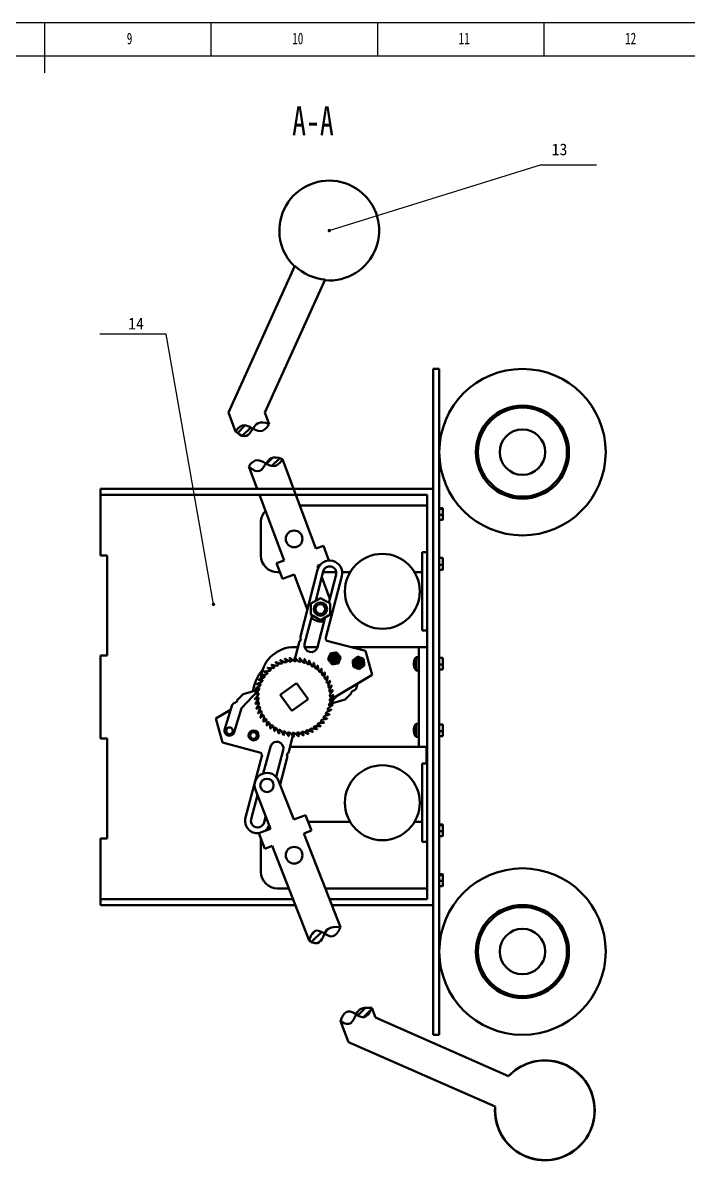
# Model space of a CAD drawing. Header units: millimetres. Extents: x 0 to 4205, y 0 to 2970.
# Drawn here: x 2107 to 3107, y 1262 to 2970 of the extents above; entities that cross this region are included whole.
import ezdxf

# ---------------------------------------------------------------- set-up
doc = ezdxf.new("R2010")
doc.units = ezdxf.units.MM
doc.header["$LTSCALE"] = 5
doc.layers.add('10', color=7, linetype='Continuous')
doc.layers.add('5', color=7, linetype='Continuous')
doc.styles.add('SLDTEXTSTYLE4', font='TXT', dxfattribs={"width": 0.7})
doc.dimstyles.new('ISO-25', dxfattribs={"dimtxt": 2.5, "dimasz": 2.5, "dimexe": 1.25, "dimexo": 0.625, "dimtad": 1, "dimtxsty": 'Standard', "dimcen": 2.5, "dimadec": 0, "dimazin": 0, "dimtfac": 1, "dimtmove": 0, "dimatfit": 3, "dimfxl": 1, "dimarcsym": 0})
pattern_1 = [(45, (-3460.41, -3368.259), (-5.61266, 5.61266), [])]

msp = doc.modelspace()

# ---------------------------------------------------------------- hatches: boundary and pattern name
at = {"lineweight": 50}
h = msp.add_hatch(dxfattribs=at)
h.set_pattern_fill('ANSI31', color=256, scale=2.5)
h.set_pattern_definition(pattern_1)
edge = h.paths.add_edge_path()
edge.add_spline(control_points=[(2427.058, 2356.28), (2442.108, 2342.29), (2447.549, 2351.967), (2452.825, 2360.151), (2453.056, 2360.504)], knot_values=[0, 0, 0, 0, 1, 1.04550224, 1.04550224, 1.04550224, 1.04550224], degree=3, periodic=0)
edge.add_spline(control_points=[(2453.056, 2360.504), (2452.584, 2360.764), (2444.066, 2365.535), (2436.044, 2369.811), (2427.058, 2356.28)], knot_values=[0, 0, 0, 0, 0.05839659, 1.05839659, 1.05839659, 1.05839659, 1.05839659], degree=3, periodic=0)
edge = h.paths.add_edge_path()
edge.add_spline(control_points=[(2472.791, 2307.927), (2480.396, 2303.725), (2488.425, 2300.191), (2497.425, 2314.44)], knot_values=[1.05839659, 1.05839659, 1.05839659, 1.05839659, 2, 2, 2, 2], degree=3, periodic=0)
edge.add_spline(control_points=[(2497.425, 2314.44), (2482.756, 2320.963), (2477.622, 2315.316), (2472.791, 2307.927)], knot_values=[1.04550224, 1.04550224, 1.04550224, 1.04550224, 2, 2, 2, 2], degree=3, periodic=0)
edge = h.paths.add_edge_path()
edge.add_spline(control_points=[(2560.707, 1602.022), (2552.675, 1606.929), (2544.541, 1612.836), (2537.324, 1591.802)], knot_values=[0, 0, 0, 0, 0.99211404, 0.99211404, 0.99211404, 0.99211404], degree=3, periodic=0)
edge.add_spline(control_points=[(2537.324, 1591.802), (2552.127, 1581.855), (2556.586, 1592.973), (2560.388, 1601.355), (2560.707, 1602.022)], knot_values=[0, 0, 0, 0, 1, 1.08953618, 1.08953618, 1.08953618, 1.08953618], degree=3, periodic=0)
h = msp.add_hatch(dxfattribs=at)
h.set_pattern_fill('ANSI31', color=256, scale=2.5)
h.set_pattern_definition(pattern_1)
edge = h.paths.add_edge_path()
edge.add_spline(control_points=[(2607.901, 1480.655), (2607.965, 1480.616), (2616.124, 1475.639), (2624.167, 1471.924), (2631.656, 1490.417)], knot_values=[0.99211404, 0.99211404, 0.99211404, 0.99211404, 1, 2, 2, 2, 2], degree=3, periodic=0)
edge.add_spline(control_points=[(2631.656, 1490.417), (2615.104, 1491.938), (2611.148, 1487.436), (2607.901, 1480.655)], knot_values=[1.08953618, 1.08953618, 1.08953618, 1.08953618, 2, 2, 2, 2], degree=3, periodic=0)
at = {"layer": '10', "linetype": 'Continuous', "lineweight": 18}
h = msp.add_hatch(dxfattribs=at)
h.set_pattern_fill('ANSI31', color=256, scale=5, style=0)
edge = h.paths.add_edge_path(flags=0)
edge.add_arc((2390.158, 2225.245), 5, 0, 360)
h = msp.add_hatch(dxfattribs=at)
h.set_pattern_fill('ANSI31', color=256, scale=5, style=0)
edge = h.paths.add_edge_path(flags=0)
edge.add_line((2368.803, 2134.385), (2368.574, 2134.512))
edge.add_line((2368.574, 2134.512), (2359.599, 2131.933))
edge.add_line((2359.599, 2131.933), (2355.695, 2128.256))
edge.add_line((2355.695, 2128.256), (2356.038, 2127.892))
edge.add_line((2356.038, 2127.892), (2354.582, 2126.521))
edge.add_line((2354.582, 2126.521), (2354.239, 2126.885))
edge.add_line((2354.239, 2126.885), (2352.874, 2125.599))
edge.add_line((2352.874, 2125.599), (2348.561, 2111.233))
edge.add_arc((2351.302, 2110.015), 3, 156.045194, 343.287812)
edge.add_line((2354.176, 2109.152), (2358.489, 2123.518))
edge.add_line((2358.489, 2123.518), (2368.803, 2134.385))
edge = h.paths.add_edge_path(flags=0)
edge.add_arc((2351.302, 2110.015), 2, 0, 360)
h = msp.add_hatch(dxfattribs=at)
h.set_pattern_fill('ANSI31', color=256, scale=5, angle=90, style=0)
edge = h.paths.add_edge_path(flags=0)
edge.add_arc((2351.302, 2110.015), 2, 0, 360)
h = msp.add_hatch(dxfattribs=at)
h.set_pattern_fill('ANSI31', color=256, scale=5, style=0)
edge = h.paths.add_edge_path(flags=0)
edge.add_arc((2365.766, 2107.22), 3, 0, 360)
edge = h.paths.add_edge_path(flags=0)
edge.add_arc((2365.766, 2107.22), 2, 0, 360)
h = msp.add_hatch(dxfattribs=at)
h.set_pattern_fill('ANSI31', color=256, scale=5, angle=90, style=0)
edge = h.paths.add_edge_path(flags=0)
edge.add_arc((2365.766, 2107.22), 2, 0, 360)
at = {"layer": '10', "lineweight": 50}
h = msp.add_hatch(dxfattribs=at)
h.set_pattern_fill('ANSI31', color=256, scale=12.5, style=0)
h.set_pattern_definition([(45, (-3460.41, -3368.26), (-28.0633, 28.0633), [])])
h.paths.add_polyline_path([(2518.317, 1978.303), (2494.034, 1960.687), (2511.651, 1936.404), (2535.934, 1954.02)], flags=0)

# ---------------------------------------------------------------- linework, layer by layer
at = {"lineweight": 50}
for p, q in [((2516.205, 2604.887), (2416.307, 2384.92)), ((2471.083, 2384.614), (2561.73, 2584.212)), ((2732.984, 2450.144), (2723.984, 2450.144)), ((2723.984, 1450.144), (2723.984, 2450.144)), ((2732.984, 1450.144), (2732.984, 2450.144)), ((2427.058, 2356.28), (2416.307, 2384.92)), ((2471.083, 2384.614), (2477.689, 2367.017)), ((2497.425, 2314.44), (2547.725, 2180.44)), ((2459.5, 2269.854), (2446.794, 2303.704)), ((2223.984, 2269.854), (2223.984, 2169.853)), ((2224.984, 2269.854), (2223.984, 2269.854)), ((2439.578, 2260.854), (2223.984, 2260.854)), ((2224.984, 2269.854), (2234.984, 2269.854)), ((2439.578, 2269.854), (2234.984, 2269.854)), ((2439.578, 2269.854), (2589.578, 2269.854)), ((2439.578, 2260.854), (2589.578, 2260.854)), ((2499.815, 2162.456), (2462.879, 2260.854)), ((2714.984, 2269.854), (2589.578, 2269.854)), ((2714.984, 2260.854), (2589.578, 2260.854)), ((2723.984, 2269.854), (2714.984, 2269.854)), ((2714.984, 1653.853), (2714.984, 2260.854)), ((2723.984, 1644.853), (2723.984, 2269.854)), ((2523.546, 2244.853), (2714.984, 2244.853)), ((2738.013, 2241.184), (2733.205, 2241.184)), ((2738.013, 2239.975), (2733.205, 2239.975)), ((2738.013, 2241.184), (2738.234, 2240.932)), ((2738.234, 2240.227), (2738.013, 2239.975)), ((2738.013, 2239.975), (2738.234, 2238.136)), ((2738.234, 2240.932), (2738.234, 2240.227)), ((2738.234, 2238.136), (2738.234, 2240.227)), ((2738.234, 2238.136), (2738.234, 2232.984)), ((2738.013, 2231.145), (2733.205, 2231.145)), ((2738.013, 2223.523), (2733.205, 2223.523)), ((2738.013, 2231.145), (2738.234, 2229.557)), ((2738.234, 2225.111), (2738.013, 2223.523)), ((2738.013, 2223.523), (2738.234, 2223.775)), ((2738.234, 2229.557), (2738.234, 2232.984)), ((2738.234, 2229.557), (2738.234, 2225.111)), ((2738.234, 2223.775), (2738.234, 2225.111)), ((2464.984, 2219.854), (2464.984, 2169.853)), ((2233.984, 2169.853), (2223.984, 2169.853)), ((2233.984, 2019.853), (2233.984, 2169.853)), ((2558.878, 2184.627), (2547.725, 2180.44)), ((2567.226, 2162.387), (2558.878, 2184.627)), ((2707.484, 2175.03), (2707.484, 2057.177)), ((2707.484, 2175.03), (2714.984, 2175.03)), ((2714.984, 2057.177), (2714.984, 2175.03)), ((2499.815, 2162.456), (2488.662, 2158.269)), ((2497.448, 2134.864), (2488.662, 2158.269)), ((2554.535, 2156.294), (2550.11, 2154.632)), ((2551.321, 2151.405), (2550.11, 2154.632)), ((2738.013, 2166.184), (2732.984, 2166.184)), ((2738.013, 2156.145), (2732.984, 2156.145)), ((2738.013, 2166.184), (2738.234, 2165.932)), ((2738.013, 2156.145), (2738.234, 2154.557)), ((2738.234, 2165.932), (2738.234, 2165.227)), ((2738.234, 2163.136), (2738.234, 2165.227)), ((2738.234, 2163.136), (2738.234, 2157.984)), ((2738.234, 2154.557), (2738.234, 2157.984)), ((2738.234, 2154.557), (2738.234, 2150.111)), ((2493.698, 2144.854), (2489.984, 2144.854)), ((2515.002, 2141.453), (2497.448, 2134.864)), ((2534.891, 2088.467), (2515.002, 2141.453)), ((2524.064, 2046.243), (2550.241, 2148.331)), ((2547.387, 2101.974), (2558.716, 2146.158)), ((2568.782, 2104.889), (2556.514, 2137.57)), ((2578.333, 2144.854), (2558.382, 2144.854)), ((2586.566, 2139.017), (2562.349, 2044.572)), ((2578.09, 2141.19), (2567.211, 2098.765)), ((2599.136, 2144.854), (2587.116, 2144.854)), ((2707.484, 2144.854), (2695.832, 2144.854)), ((2738.013, 2148.523), (2732.984, 2148.523)), ((2738.234, 2150.111), (2738.013, 2148.523)), ((2738.013, 2148.523), (2738.234, 2148.775)), ((2738.234, 2148.775), (2738.234, 2150.111)), ((2540.177, 2097.811), (2554.52, 2106.092)), ((2554.52, 2106.092), (2568.864, 2097.811)), ((2540.177, 2081.248), (2540.177, 2097.811)), ((2568.864, 2097.811), (2568.864, 2081.248)), ((2530.775, 2037.183), (2541.829, 2080.294)), ((2554.52, 2072.967), (2540.177, 2081.248)), ((2561.653, 2077.085), (2550.148, 2032.216)), ((2568.864, 2081.248), (2554.52, 2072.967)), ((2714.984, 2057.177), (2707.484, 2057.177)), ((2516.35, 2016.154), (2522.823, 2041.399)), ((2522.823, 2041.399), (2524.033, 2041.089)), ((2524.033, 2041.089), (2525.275, 2045.932)), ((2525.275, 2045.932), (2524.064, 2046.243)), ((2564.15, 2041.53), (2562.349, 2044.572)), ((2564.15, 2041.53), (2622.27, 2026.627)), ((2223.984, 2019.853), (2223.984, 1894.853)), ((2223.984, 2019.853), (2233.984, 2019.853)), ((2515.022, 2011.103), (2508.669, 2016.098)), ((2514.984, 2032.354), (2520.503, 2032.354)), ((2515.673, 2016.153), (2517.53, 2011.758)), ((2521.759, 2010.675), (2516.081, 2016.426)), ((2528.388, 2009.405), (2523.476, 2015.823)), ((2530.74, 2032.354), (2550.183, 2032.354)), ((2571.539, 2018.955), (2570.174, 2015.463)), ((2572.121, 2018.728), (2571.539, 2018.955)), ((2575.36, 2020.146), (2572.121, 2018.728)), ((2572.121, 2018.728), (2575.513, 2015.388)), ((2575.588, 2020.728), (2575.36, 2020.146)), ((2575.36, 2020.146), (2575.513, 2015.388)), ((2578.853, 2018.78), (2575.513, 2015.388)), ((2579.08, 2019.362), (2575.588, 2020.728)), ((2578.853, 2018.78), (2579.08, 2019.362)), ((2580.271, 2015.541), (2578.853, 2018.78)), ((2599.938, 2032.354), (2702.484, 2032.354)), ((2622.27, 2026.627), (2632.366, 1990.512)), ((2702.484, 2017.354), (2698.175, 2017.354)), ((2698.175, 2011.302), (2698.175, 2017.354)), ((2702.484, 2032.354), (2702.484, 1882.354)), ((2702.484, 2032.354), (2714.984, 2032.354)), ((2738.013, 2016.184), (2732.984, 2016.184)), ((2738.013, 2016.184), (2738.234, 2015.932)), ((2738.234, 2015.932), (2738.234, 2015.227)), ((2475.235, 2000.688), (2479.598, 1998.756)), ((2483.422, 2000.861), (2475.346, 2001.167)), ((2480.98, 2005.328), (2485.066, 2002.864)), ((2489.123, 2004.473), (2481.15, 2005.789)), ((2487.261, 2009.212), (2491.006, 2006.255)), ((2495.233, 2007.343), (2487.487, 2009.648)), ((2493.979, 2012.278), (2497.324, 2008.875)), ((2501.654, 2009.424), (2494.258, 2012.682)), ((2501.028, 2014.477), (2503.92, 2010.682)), ((2508.285, 2010.684), (2501.356, 2014.843)), ((2508.298, 2015.776), (2510.691, 2011.648)), ((2515.055, 2011.103), (2516.094, 2015.157)), ((2523.037, 2015.603), (2524.329, 2011.01)), ((2530.274, 2014.134), (2530.98, 2009.416)), ((2534.806, 2007.315), (2530.737, 2014.297)), ((2537.27, 2011.77), (2537.379, 2007)), ((2540.912, 2004.436), (2537.75, 2011.874)), ((2543.915, 2008.548), (2543.425, 2003.802)), ((2546.609, 2000.816), (2544.404, 2008.591)), ((2550.103, 2004.518), (2549.022, 1999.871)), ((2551.806, 1996.509), (2550.594, 2004.499)), ((2555.737, 1999.745), (2554.082, 1995.27)), ((2556.424, 1991.585), (2556.222, 1999.664)), ((2570.174, 2015.463), (2570.756, 2015.235)), ((2570.756, 2015.235), (2575.513, 2015.388)), ((2570.756, 2015.235), (2572.174, 2011.996)), ((2572.174, 2011.996), (2571.946, 2011.414)), ((2571.946, 2011.414), (2575.439, 2010.049)), ((2572.174, 2011.996), (2575.513, 2015.388)), ((2575.439, 2010.049), (2575.666, 2010.631)), ((2580.271, 2015.541), (2575.513, 2015.388)), ((2578.905, 2012.049), (2575.513, 2015.388)), ((2575.666, 2010.631), (2575.513, 2015.388)), ((2575.666, 2010.631), (2578.905, 2012.049)), ((2578.905, 2012.049), (2579.487, 2011.821)), ((2579.487, 2011.821), (2580.853, 2015.314)), ((2580.853, 2015.314), (2580.271, 2015.541)), ((2607.112, 2007.51), (2606.616, 2007.129)), ((2606.616, 2007.129), (2608.898, 2004.154)), ((2607.575, 2011.015), (2607.112, 2007.51)), ((2607.112, 2007.51), (2611.725, 2008.684)), ((2610.171, 2013.793), (2607.195, 2011.511)), ((2607.195, 2011.511), (2607.575, 2011.015)), ((2607.575, 2011.015), (2611.725, 2008.684)), ((2608.898, 2004.154), (2609.394, 2004.534)), ((2609.394, 2004.534), (2611.725, 2008.684)), ((2609.394, 2004.534), (2612.899, 2004.071)), ((2610.551, 2013.297), (2610.171, 2013.793)), ((2614.056, 2012.834), (2610.551, 2013.297)), ((2610.551, 2013.297), (2611.725, 2008.684)), ((2614.056, 2012.834), (2611.725, 2008.684)), ((2616.338, 2009.858), (2611.725, 2008.684)), ((2615.875, 2006.353), (2611.725, 2008.684)), ((2612.899, 2004.071), (2611.725, 2008.684)), ((2612.899, 2004.071), (2613.28, 2003.575)), ((2613.28, 2003.575), (2616.256, 2005.857)), ((2614.552, 2013.215), (2614.056, 2012.834)), ((2616.834, 2010.239), (2614.552, 2013.215)), ((2615.875, 2006.353), (2616.338, 2009.858)), ((2616.256, 2005.857), (2615.875, 2006.353)), ((2616.338, 2009.858), (2616.834, 2010.239)), ((2698.175, 1997.354), (2698.175, 2011.302)), ((2738.013, 2006.145), (2732.984, 2006.145)), ((2738.013, 2006.145), (2738.234, 2004.557)), ((2738.013, 1998.523), (2738.234, 1998.775)), ((2738.234, 2013.136), (2738.234, 2015.227)), ((2738.234, 2013.136), (2738.234, 2007.984)), ((2738.234, 2004.557), (2738.234, 2007.984)), ((2738.234, 2004.557), (2738.234, 2000.111)), ((2738.234, 1998.775), (2738.234, 2000.111)), ((2461.882, 1983.115), (2461.882, 1983.115)), ((2469.622, 1986.187), (2462.001, 1983.498)), ((2462.074, 1983.013), (2466.841, 1982.822)), ((2464.984, 1979.581), (2464.984, 1982.896)), ((2465.498, 1989.682), (2465.049, 1984.573)), ((2473.593, 1991.645), (2465.695, 1989.933)), ((2465.707, 1989.442), (2470.413, 1988.655)), ((2470.117, 1995.365), (2474.688, 1993.994)), ((2478.218, 1996.562), (2470.167, 1995.853)), ((2560.729, 1994.303), (2558.526, 1990.07)), ((2560.387, 1986.122), (2561.2, 1994.162)), ((2564.999, 1988.278), (2562.284, 1984.355)), ((2563.635, 1980.204), (2565.449, 1988.08)), ((2568.481, 1981.766), (2565.295, 1978.214)), ((2632.366, 1990.512), (2568.535, 1952.734)), ((2698.175, 1997.354), (2702.484, 1997.354)), ((2738.013, 1998.523), (2732.984, 1998.523)), ((2461.597, 1967.704), (2435.813, 1940.538)), ((2438.586, 1961.574), (2461.025, 1968.021)), ((2462.193, 1967.463), (2456.097, 1962.158)), ((2463.877, 1974), (2457.163, 1969.5)), ((2457.355, 1969.048), (2462.02, 1970.049)), ((2466.366, 1980.274), (2459.142, 1976.651)), ((2459.275, 1976.179), (2464.029, 1976.587)), ((2461.025, 1968.021), (2461.597, 1967.704)), ((2494.034, 1960.687), (2518.317, 1978.303)), ((2518.317, 1978.303), (2535.934, 1954.02)), ((2566.115, 1973.927), (2568.902, 1981.513)), ((2571.119, 1974.868), (2567.513, 1971.744)), ((2567.789, 1967.388), (2571.504, 1974.564)), ((2568.63, 1960.69), (2573.216, 1967.345)), ((2572.871, 1967.695), (2568.902, 1965.047)), ((2603.848, 1967.356), (2600.235, 1963.899)), ((2604.712, 1966.453), (2603.848, 1967.356)), ((2604.712, 1966.453), (2608.099, 1969.693)), ((2608.099, 1969.693), (2610.376, 1977.497)), ((2421.776, 1945.739), (2425.188, 1948.954)), ((2426.045, 1948.044), (2425.188, 1948.954)), ((2429.685, 1951.472), (2426.045, 1948.044)), ((2428.828, 1952.382), (2438.586, 1961.574)), ((2428.828, 1952.382), (2429.685, 1951.472)), ((2461.343, 1960.767), (2455.959, 1954.739)), ((2456.257, 1954.349), (2460.527, 1956.478)), ((2456.344, 1961.733), (2460.847, 1963.311)), ((2461.338, 1954.017), (2456.752, 1947.362)), ((2457.097, 1947.012), (2461.066, 1949.66)), ((2511.651, 1936.404), (2494.034, 1960.687)), ((2535.934, 1954.02), (2511.651, 1936.404)), ((2567.775, 1947.244), (2573.871, 1952.549)), ((2570.512, 1949.626), (2568.45, 1947.419)), ((2568.626, 1953.94), (2574.009, 1959.968)), ((2569.025, 1947.107), (2591.413, 1953.728)), ((2573.624, 1952.974), (2569.121, 1951.396)), ((2573.711, 1960.358), (2569.441, 1958.229)), ((2579.456, 1959.198), (2573.646, 1952.98)), ((2591.413, 1953.728), (2601.099, 1962.996)), ((2600.235, 1963.899), (2601.099, 1962.996)), ((2397.347, 1925.111), (2419.438, 1937.953)), ((2410.992, 1909.823), (2421.776, 1945.739)), ((2435.813, 1940.538), (2425.029, 1904.621)), ((2462.179, 1947.319), (2458.464, 1940.143)), ((2458.849, 1939.839), (2462.456, 1942.963)), ((2463.853, 1940.78), (2461.066, 1933.194)), ((2461.487, 1932.941), (2464.673, 1936.493)), ((2466.333, 1934.503), (2464.52, 1926.627)), ((2560.346, 1928.52), (2567.967, 1931.209)), ((2567.894, 1931.694), (2563.127, 1931.885)), ((2563.602, 1934.433), (2570.826, 1938.056)), ((2570.693, 1938.528), (2565.939, 1938.12)), ((2566.091, 1940.707), (2572.805, 1945.207)), ((2572.613, 1945.659), (2567.948, 1944.658)), ((2568.45, 1947.419), (2569.025, 1947.107)), ((2407.162, 1888.918), (2397.347, 1925.111)), ((2464.969, 1926.429), (2467.685, 1930.352)), ((2469.581, 1928.585), (2468.768, 1920.545)), ((2469.239, 1920.404), (2471.442, 1924.637)), ((2473.545, 1923.122), (2473.746, 1915.043)), ((2474.231, 1914.962), (2475.886, 1919.437)), ((2478.162, 1918.198), (2479.374, 1910.208)), ((2479.865, 1910.189), (2480.946, 1914.836)), ((2483.36, 1913.891), (2485.564, 1906.116)), ((2546.546, 1913.846), (2554.622, 1913.54)), ((2554.733, 1914.019), (2550.37, 1915.951)), ((2551.75, 1918.145), (2559.801, 1918.854)), ((2559.851, 1919.342), (2555.281, 1920.713)), ((2556.375, 1923.062), (2564.273, 1924.774)), ((2564.261, 1925.265), (2559.555, 1926.052)), ((2702.484, 1917.353), (2698.175, 1917.353)), ((2698.175, 1911.184), (2698.175, 1917.353)), ((2738.013, 1916.184), (2732.984, 1916.184)), ((2738.013, 1916.184), (2738.234, 1915.932)), ((2738.234, 1915.932), (2738.234, 1915.227)), ((2738.234, 1913.136), (2738.234, 1915.227)), ((2486.053, 1906.159), (2486.543, 1910.905)), ((2489.056, 1910.271), (2492.218, 1902.833)), ((2492.698, 1902.937), (2492.589, 1907.707)), ((2495.162, 1907.392), (2499.231, 1900.41)), ((2499.694, 1900.573), (2498.988, 1905.291)), ((2501.58, 1905.302), (2506.492, 1898.884)), ((2506.931, 1899.104), (2505.639, 1903.697)), ((2513.255, 1898.921), (2506.491, 1873.371)), ((2508.209, 1904.032), (2513.887, 1898.281)), ((2514.295, 1898.554), (2512.438, 1902.949)), ((2514.495, 1903.606), (2513.596, 1900.209)), ((2513.763, 1900.843), (2514.753, 1898.55)), ((2514.347, 1898.274), (2514.284, 1898.337)), ((2514.946, 1903.604), (2521.299, 1898.609)), ((2521.67, 1898.931), (2519.277, 1903.059)), ((2519.7, 1903.094), (2522.125, 1898.985)), ((2521.683, 1904.023), (2528.612, 1899.864)), ((2521.757, 1898.66), (2521.687, 1898.715)), ((2528.94, 1900.23), (2526.048, 1904.025)), ((2526.463, 1904.113), (2529.384, 1900.34)), ((2528.314, 1905.283), (2535.71, 1902.025)), ((2529.06, 1899.972), (2528.983, 1900.017)), ((2535.989, 1902.429), (2532.644, 1905.832)), ((2533.045, 1905.971), (2536.416, 1902.595)), ((2534.735, 1907.364), (2542.481, 1905.059)), ((2536.14, 1902.188), (2536.059, 1902.224)), ((2542.707, 1905.495), (2538.962, 1908.452)), ((2539.343, 1908.64), (2543.11, 1905.713)), ((2540.845, 1910.234), (2548.818, 1908.918)), ((2542.888, 1905.275), (2542.802, 1905.3)), ((2548.988, 1909.379), (2544.902, 1911.843)), ((2545.256, 1912.077), (2549.361, 1909.645)), ((2549.195, 1909.183), (2549.107, 1909.197)), ((2698.175, 1897.353), (2698.175, 1911.184)), ((2698.175, 1897.353), (2702.484, 1897.353)), ((2738.013, 1906.145), (2732.984, 1906.145)), ((2738.013, 1898.523), (2732.984, 1898.523)), ((2738.013, 1906.145), (2738.234, 1904.557)), ((2738.013, 1898.523), (2738.234, 1898.775)), ((2738.234, 1913.136), (2738.234, 1907.984)), ((2738.234, 1904.557), (2738.234, 1907.984)), ((2738.234, 1904.557), (2738.234, 1900.111)), ((2738.234, 1898.775), (2738.234, 1900.111)), ((2233.984, 1894.853), (2223.984, 1894.853)), ((2233.984, 1744.854), (2233.984, 1894.853)), ((2465.164, 1873.563), (2407.162, 1888.918)), ((2468.604, 1842.597), (2479.238, 1882.768)), ((2508.965, 1882.717), (2514.984, 1882.354)), ((2702.484, 1882.354), (2514.984, 1882.354)), ((2702.484, 1882.354), (2714.984, 1882.354)), ((2713.984, 1882.354), (2713.984, 1857.53)), ((2441.989, 1776.253), (2466.941, 1870.506)), ((2465.164, 1873.563), (2466.941, 1870.506)), ((2498.572, 1877.649), (2487.938, 1837.479)), ((2505.211, 1868.538), (2493.9, 1825.81)), ((2505.283, 1873.691), (2504.003, 1868.858)), ((2504.003, 1868.858), (2505.211, 1868.538)), ((2506.491, 1873.371), (2505.283, 1873.691)), ((2707.484, 1857.53), (2707.484, 1739.677)), ((2707.484, 1857.53), (2714.984, 1857.53)), ((2714.984, 1739.677), (2714.984, 1857.53)), ((2514.338, 1773.25), (2491.687, 1831.501)), ((2456.736, 1817.91), (2479.388, 1759.659)), ((2450.448, 1774.014), (2459.909, 1809.752)), ((2472.218, 1778.097), (2469.782, 1768.896)), ((2514.338, 1773.25), (2531.814, 1780.045)), ((2540.874, 1756.745), (2531.814, 1780.045)), ((2461.912, 1752.863), (2479.388, 1759.659)), ((2535.777, 1769.853), (2599.136, 1769.853)), ((2695.832, 1769.853), (2707.484, 1769.853)), ((2738.013, 1766.184), (2733.205, 1766.184)), ((2738.013, 1764.975), (2733.205, 1764.975)), ((2738.013, 1766.184), (2738.234, 1765.932)), ((2738.234, 1765.227), (2738.013, 1764.975)), ((2738.013, 1764.975), (2738.234, 1763.136)), ((2738.234, 1765.932), (2738.234, 1765.227)), ((2738.234, 1763.136), (2738.234, 1765.227)), ((2738.234, 1763.136), (2738.234, 1757.984)), ((2223.984, 1744.854), (2223.984, 1653.853)), ((2223.984, 1744.854), (2233.984, 1744.854)), ((2461.912, 1752.863), (2470.973, 1729.563)), ((2464.984, 1744.854), (2464.984, 1694.853)), ((2529.771, 1752.427), (2540.874, 1756.745)), ((2584.461, 1611.784), (2529.771, 1752.427)), ((2738.013, 1756.145), (2733.205, 1756.145)), ((2738.013, 1748.523), (2733.205, 1748.523)), ((2738.013, 1756.145), (2738.234, 1754.557)), ((2738.234, 1750.111), (2738.013, 1748.523)), ((2738.013, 1748.523), (2738.234, 1748.775)), ((2738.234, 1754.557), (2738.234, 1757.984)), ((2738.234, 1754.557), (2738.234, 1750.111)), ((2738.234, 1748.775), (2738.234, 1750.111)), ((2470.973, 1729.563), (2482.076, 1733.881)), ((2482.076, 1733.881), (2537.324, 1591.802)), ((2714.984, 1739.677), (2707.484, 1739.677)), ((2738.013, 1691.184), (2733.205, 1691.184)), ((2738.013, 1689.975), (2733.205, 1689.975)), ((2738.013, 1681.145), (2733.205, 1681.145)), ((2738.013, 1691.184), (2738.234, 1690.932)), ((2738.234, 1690.227), (2738.013, 1689.975)), ((2738.013, 1689.975), (2738.234, 1688.136)), ((2738.013, 1681.145), (2738.234, 1679.557)), ((2738.234, 1675.111), (2738.013, 1673.523)), ((2738.234, 1690.932), (2738.234, 1690.227)), ((2738.234, 1688.136), (2738.234, 1690.227)), ((2738.234, 1688.136), (2738.234, 1682.984)), ((2738.234, 1679.557), (2738.234, 1682.984)), ((2738.234, 1679.557), (2738.234, 1675.111)), ((2738.234, 1673.775), (2738.234, 1675.111)), ((2506.973, 1669.853), (2489.984, 1669.853)), ((2714.984, 1669.853), (2561.88, 1669.853)), ((2738.013, 1673.523), (2733.205, 1673.523)), ((2738.013, 1673.523), (2738.234, 1673.775)), ((2223.984, 1653.853), (2223.984, 1644.853)), ((2223.984, 1653.853), (2233.984, 1653.853)), ((2223.984, 1644.853), (2233.984, 1644.853)), ((2438.578, 1653.853), (2233.984, 1653.853)), ((2438.578, 1644.853), (2233.984, 1644.853)), ((2438.578, 1653.853), (2513.195, 1653.853)), ((2438.578, 1644.853), (2516.695, 1644.853)), ((2568.102, 1653.853), (2588.578, 1653.853)), ((2571.602, 1644.853), (2588.578, 1644.853)), ((2713.984, 1653.853), (2588.578, 1653.853)), ((2713.984, 1644.853), (2588.578, 1644.853)), ((2713.984, 1653.853), (2714.984, 1653.853)), ((2713.984, 1644.853), (2714.984, 1644.853)), ((2714.984, 1644.853), (2723.984, 1644.853)), ((2631.656, 1490.417), (2637.292, 1475.922)), ((2584.519, 1470.434), (2596.678, 1439.167)), ((2637.292, 1475.922), (2837.177, 1387.966)), ((2817.039, 1342.201), (2596.678, 1439.167)), ((2723.984, 1450.144), (2732.984, 1450.144))]:
    msp.add_line(p, q, dxfattribs=at)
for centre, radius in [((2857.984, 2325.144), 125), ((2857.984, 2325.144), 69.838), ((2857.984, 2325.144), 66.861), ((2857.984, 2325.144), 34.135), ((2514.984, 2194.853), 12.5), ((2647.484, 2116.103), 56.25), ((2554.52, 2089.529), 10), ((2554.52, 2089.529), 7.294), ((2575.513, 2015.388), 7.125), ((2611.725, 2008.684), 7.125), ((2417.846, 1906.778), 5), ((2454.005, 1899.792), 7.5), ((2454.005, 1899.792), 5), ((2647.484, 1798.603), 56.25), ((2474.212, 1824.705), 10), ((2514.984, 1719.853), 12.5), ((2857.984, 1575.144), 125), ((2857.984, 1575.144), 69.838), ((2857.984, 1575.144), 66.861), ((2857.984, 1575.144), 34.135)]:
    msp.add_circle(centre, radius, dxfattribs=at)
for centre, radius, start, end in [((2567.746, 2657.918), 75, 265.0461, 200.574879), ((2567.746, 2657.918), 75, 200.574879, 226.103658), ((2567.746, 2657.918), 73.951, 225.816053, 265.333705), ((2489.984, 2219.853), 25, 136.595966, 180), ((2489.984, 2169.853), 25, 180, 270), ((2568.403, 2143.674), 18.75, 345.618758, 165.618758), ((2568.403, 2143.674), 10, 345.618758, 165.618758), ((2554.52, 2089.529), 18.75, 223.387805, 287.84971), ((2540.461, 2034.699), 10, 165.618758, 345.618747), ((2514.984, 1982.353), 50, 90, 171.392476), ((2508.514, 2015.901), 0.25, 51.830735, 210.105933), ((2515.903, 2016.25), 0.25, 44.630735, 202.905933), ((2523.278, 2015.671), 0.25, 37.430735, 195.705933), ((2710.984, 2007.353), 16.25, 142.020128, 172.352196), ((2475.336, 2000.917), 0.25, 87.830735, 246.105933), ((2479.395, 1998.298), 0.5, 310.996869, 66.105933), ((2481.109, 2005.542), 0.25, 80.630735, 238.905933), ((2514.984, 1957.353), 53.75, 123.796869, 125.959097), ((2484.807, 2002.436), 0.5, 303.796869, 58.905933), ((2487.416, 2009.408), 0.25, 73.430735, 231.705933), ((2514.984, 1957.353), 53.75, 116.596869, 118.759097), ((2490.696, 2005.863), 0.5, 296.596869, 51.705933), ((2494.157, 2012.453), 0.25, 66.230735, 224.505933), ((2514.984, 1957.353), 53.75, 109.396869, 111.559097), ((2496.967, 2008.524), 0.5, 289.396869, 44.505933), ((2501.227, 2014.629), 0.25, 59.030735, 217.305933), ((2514.984, 1957.353), 53.75, 102.196869, 104.359097), ((2503.523, 2010.379), 0.5, 282.196869, 37.305933), ((2514.984, 1957.353), 53.75, 94.996869, 97.159097), ((2510.259, 2011.397), 0.5, 274.996869, 30.105933), ((2514.984, 1957.353), 53.75, 87.796869, 89.959097), ((2517.07, 2011.563), 0.5, 267.796869, 22.905933), ((2514.984, 1957.353), 53.75, 80.596869, 82.759097), ((2523.847, 2010.875), 0.5, 260.596869, 15.705933), ((2514.984, 1957.353), 53.75, 73.396869, 75.559097), ((2530.521, 2014.171), 0.25, 30.230735, 188.505933), ((2530.485, 2009.342), 0.5, 253.396869, 8.505933), ((2514.984, 1957.353), 53.75, 66.196869, 68.359097), ((2536.879, 2006.989), 0.5, 246.196869, 1.305933), ((2537.52, 2011.776), 0.25, 23.030735, 181.305933), ((2514.984, 1957.353), 53.75, 58.996869, 61.159097), ((2542.927, 2003.853), 0.5, 238.996869, 354.105933), ((2544.163, 2008.522), 0.25, 15.830735, 174.105933), ((2514.984, 1957.353), 53.75, 51.796869, 53.959097), ((2548.535, 1999.984), 0.5, 231.796869, 346.905933), ((2550.346, 2004.462), 0.25, 8.630735, 166.905933), ((2555.972, 1999.658), 0.25, 1.430735, 159.705933), ((2711.427, 2007.353), 16.689, 172.554713, 187.445298), ((2710.984, 2007.353), 16.25, 187.647804, 217.979872), ((2514.984, 1957.353), 62.5, 139.458398, 172.298445), ((2462.084, 1983.262), 0.25, 109.430735, 267.705933), ((2465.748, 1989.688), 0.25, 102.230735, 260.505933), ((2514.984, 1957.353), 53.75, 152.596869, 154.759097), ((2466.821, 1982.322), 0.5, 332.596869, 87.705933), ((2514.984, 1957.353), 53.75, 145.396869, 147.559097), ((2470.189, 1995.604), 0.25, 95.030735, 253.305933), ((2470.331, 1988.161), 0.5, 325.396869, 80.505933), ((2514.984, 1957.353), 53.75, 138.196869, 140.359097), ((2474.544, 1993.515), 0.5, 318.196869, 73.305933), ((2514.984, 1957.353), 53.75, 130.996869, 133.159097), ((2514.984, 1957.353), 53.75, 44.596869, 46.759097), ((2553.614, 1995.443), 0.5, 224.596869, 339.705933), ((2514.984, 1957.353), 53.75, 37.396869, 39.559097), ((2558.083, 1990.301), 0.5, 217.396869, 332.505933), ((2514.984, 1957.353), 53.75, 30.196869, 32.359097), ((2560.951, 1994.188), 0.25, 354.230735, 152.505933), ((2561.872, 1984.64), 0.5, 210.196869, 325.305933), ((2565.205, 1988.136), 0.25, 347.030735, 145.305933), ((2568.667, 1981.599), 0.25, 339.830735, 138.105933), ((2457.303, 1969.293), 0.25, 123.830735, 282.105933), ((2459.254, 1976.428), 0.25, 116.630735, 274.905933), ((2462.125, 1969.56), 0.5, 346.996869, 102.105933), ((2514.984, 1957.353), 53.75, 166.996869, 169.159097), ((2514.984, 1957.353), 53.75, 159.796869, 161.959097), ((2464.072, 1976.089), 0.5, 339.796869, 94.905933), ((2514.984, 1957.353), 53.75, 22.996869, 25.159097), ((2564.923, 1978.548), 0.5, 202.996869, 318.105933), ((2514.984, 1957.353), 53.75, 15.796869, 17.959097), ((2567.185, 1972.122), 0.5, 195.796869, 310.905933), ((2514.984, 1957.353), 53.75, 8.596869, 10.759097), ((2568.625, 1965.463), 0.5, 188.596869, 303.705933), ((2571.282, 1974.679), 0.25, 332.630735, 130.905933), ((2573.01, 1967.487), 0.25, 325.430735, 123.705933), ((2456.146, 1954.573), 0.25, 138.230735, 296.505933), ((2456.261, 1961.969), 0.25, 131.030735, 289.305933), ((2460.75, 1956.031), 0.5, 1.396869, 116.505933), ((2461.012, 1962.839), 0.5, 354.196869, 109.305933), ((2461.344, 1949.244), 0.5, 8.596869, 123.705933), ((2514.984, 1957.353), 53.75, 181.396869, 183.559097), ((2514.984, 1957.353), 53.75, 174.196869, 176.359097), ((2514.984, 1957.353), 53.75, 188.596869, 190.759097), ((2568.956, 1951.868), 0.5, 174.196869, 289.305933), ((2514.984, 1957.353), 53.75, 354.196869, 356.359097), ((2514.984, 1957.353), 53.75, 1.396869, 3.559097), ((2569.218, 1958.676), 0.5, 181.396869, 296.505933), ((2573.707, 1952.738), 0.25, 311.030735, 109.305933), ((2573.822, 1960.134), 0.25, 318.230735, 116.505933), ((2456.958, 1947.22), 0.25, 145.430735, 303.705933), ((2458.686, 1940.028), 0.25, 152.630735, 310.905933), ((2461.301, 1933.108), 0.25, 159.830735, 318.105933), ((2462.783, 1942.585), 0.5, 15.796869, 130.905933), ((2514.984, 1957.353), 53.75, 195.796869, 197.959097), ((2465.045, 1936.159), 0.5, 22.996869, 138.105933), ((2514.984, 1957.353), 53.75, 202.996869, 205.159097), ((2468.096, 1930.067), 0.5, 30.196869, 145.305933), ((2563.147, 1932.385), 0.5, 152.596869, 267.705933), ((2514.984, 1957.353), 53.75, 332.596869, 334.759097), ((2565.896, 1938.618), 0.5, 159.796869, 274.905933), ((2514.984, 1957.353), 53.75, 339.796869, 341.959097), ((2567.843, 1945.147), 0.5, 166.996869, 282.105933), ((2514.984, 1957.353), 53.75, 346.996869, 349.159097), ((2567.884, 1931.445), 0.25, 289.430735, 87.705933), ((2570.714, 1938.279), 0.25, 296.630735, 94.905933), ((2572.665, 1945.414), 0.25, 303.830735, 102.105933), ((2464.763, 1926.571), 0.25, 167.030735, 325.305933), ((2514.984, 1957.353), 53.75, 210.196869, 212.359097), ((2469.017, 1920.519), 0.25, 174.230735, 332.505933), ((2471.885, 1924.406), 0.5, 37.396869, 152.505933), ((2514.984, 1957.353), 53.75, 217.396869, 219.559097), ((2473.996, 1915.049), 0.25, 181.430735, 339.705933), ((2476.355, 1919.264), 0.5, 44.596869, 159.705933), ((2514.984, 1957.353), 53.75, 224.596869, 226.759097), ((2481.433, 1914.723), 0.5, 51.796869, 166.905933), ((2514.984, 1957.353), 53.75, 231.796869, 233.959097), ((2514.984, 1957.353), 53.75, 303.796869, 305.959097), ((2550.573, 1916.409), 0.5, 130.996869, 246.105933), ((2514.984, 1957.353), 53.75, 310.996869, 313.159097), ((2554.632, 1913.79), 0.25, 267.830735, 66.105933), ((2555.424, 1921.192), 0.5, 138.196869, 253.305933), ((2514.984, 1957.353), 53.75, 318.196869, 320.359097), ((2559.638, 1926.546), 0.5, 145.396869, 260.505933), ((2514.984, 1957.353), 53.75, 325.396869, 327.559097), ((2559.779, 1919.103), 0.25, 275.030735, 73.305933), ((2564.22, 1925.019), 0.25, 282.230735, 80.505933), ((2710.984, 1907.353), 16.25, 142.020128, 172.126663), ((2417.846, 1906.778), 7.5, 156.045194, 343.287812), ((2479.622, 1910.245), 0.25, 188.630735, 346.905933), ((2485.805, 1906.185), 0.25, 195.830735, 354.105933), ((2487.041, 1910.854), 0.5, 58.996869, 174.105933), ((2514.984, 1957.353), 53.75, 238.996869, 241.159097), ((2492.448, 1902.931), 0.25, 203.030735, 1.305933), ((2493.089, 1907.718), 0.5, 66.196869, 181.305933), ((2514.984, 1957.353), 53.75, 246.196869, 248.359097), ((2499.483, 1905.365), 0.5, 73.396869, 188.505933), ((2499.447, 1900.536), 0.25, 210.230735, 8.505933), ((2514.984, 1957.353), 53.75, 253.396869, 255.559097), ((2506.121, 1903.832), 0.5, 80.596869, 195.705933), ((2514.984, 1957.353), 53.75, 260.596869, 262.759097), ((2506.69, 1899.036), 0.25, 217.430735, 15.705933), ((2512.899, 1903.144), 0.5, 87.796869, 202.905933), ((2514.984, 1957.353), 53.75, 267.796869, 269.959097), ((2514.065, 1898.457), 0.25, 224.630735, 22.905933), ((2514.524, 1898.451), 0.25, 225.077174, 23.352372), ((2519.709, 1903.31), 0.5, 94.996869, 210.105933), ((2520.13, 1903.348), 0.5, 95.443308, 210.552372), ((2514.984, 1957.353), 53.75, 274.996869, 277.159097), ((2521.454, 1898.806), 0.25, 231.830735, 30.105933), ((2521.91, 1898.858), 0.25, 232.277174, 30.552372), ((2526.446, 1904.328), 0.5, 102.196869, 217.305933), ((2514.984, 1957.353), 53.75, 282.196869, 284.359097), ((2526.858, 1904.419), 0.5, 102.643308, 217.752372), ((2528.741, 1900.078), 0.25, 239.030735, 37.305933), ((2529.187, 1900.187), 0.25, 239.477174, 37.752372), ((2533.001, 1906.183), 0.5, 109.396869, 224.505933), ((2514.984, 1957.353), 53.75, 289.396869, 291.559097), ((2533.399, 1906.325), 0.5, 109.843308, 224.952372), ((2535.811, 1902.254), 0.25, 246.230735, 44.505933), ((2536.239, 1902.418), 0.25, 246.677174, 44.952372), ((2539.272, 1908.844), 0.5, 116.596869, 231.705933), ((2514.984, 1957.353), 53.75, 296.596869, 298.759097), ((2539.65, 1909.035), 0.5, 117.043308, 232.152372), ((2542.552, 1905.299), 0.25, 253.430735, 51.705933), ((2542.957, 1905.515), 0.25, 253.877174, 52.152372), ((2545.161, 1912.271), 0.5, 123.796869, 238.905933), ((2545.511, 1912.507), 0.5, 124.243308, 239.352372), ((2548.859, 1909.165), 0.25, 260.630735, 58.905933), ((2549.234, 1909.43), 0.25, 261.077174, 59.352372), ((2711.416, 1907.353), 16.678, 172.32995, 187.670044), ((2710.984, 1907.353), 16.25, 187.873337, 217.979872), ((2488.905, 1880.209), 10, 345.172318, 165.172307), ((2474.212, 1824.705), 18.75, 21.248956, 201.248956), ((2460.115, 1771.455), 18.75, 165.172318, 275.584796), ((2460.115, 1771.455), 10, 165.172318, 345.172318), ((2460.115, 1771.455), 18.75, 307.737673, 338.1355), ((2489.984, 1694.853), 25, 180, 270), ((2891.576, 1336.715), 74.739, 175.790898, 136.707014), ((2891.576, 1336.715), 75, 21.248956, 136.777735), ((2891.576, 1336.715), 75, 175.720177, 21.248956)]:
    msp.add_arc(centre, radius, start, end, dxfattribs=at)
for points, knots in [([(2738.234, 2232.984), (2738.229, 2232.927), (2738.171, 2232.312), (2738.088, 2231.7), (2738.013, 2231.145)], [0, 0, 0, 0, 0.09285487, 1, 1, 1, 1]), ([(2738.234, 2157.984), (2738.229, 2157.927), (2738.171, 2157.312), (2738.088, 2156.7), (2738.013, 2156.145)], [0, 0, 0, 0, 0.09285487, 1, 1, 1, 1]), ([(2569.528, 2022.874), (2569.373, 2022.476), (2568.646, 2020.617), (2567.442, 2017.539), (2566.451, 2015.005), (2566.038, 2013.948)], [0, 0, 0, 0, 0.13672722, 0.63997008, 1, 1, 1, 1]), ([(2579.003, 2024.314), (2577.31, 2024.057), (2574.144, 2023.575), (2570.994, 2023.096), (2569.528, 2022.874)], [0, 0, 0, 0, 0.53470094, 1, 1, 1, 1]), ([(2584.988, 2016.829), (2583.919, 2018.166), (2581.919, 2020.667), (2579.929, 2023.156), (2579.003, 2024.314)], [0, 0, 0, 0, 0.53469817, 1, 1, 1, 1]), ([(2581.498, 2007.903), (2581.912, 2008.96), (2582.903, 2011.494), (2584.106, 2014.573), (2584.833, 2016.432), (2584.988, 2016.829)], [0, 0, 0, 0, 0.36003232, 0.86327008, 1, 1, 1, 1]), ([(2610.477, 2018.187), (2610.139, 2017.927), (2608.555, 2016.712), (2605.932, 2014.701), (2603.772, 2013.045), (2602.872, 2012.355)], [0, 0, 0, 0, 0.136727251, 0.639968095, 1, 1, 1, 1]), ([(2619.331, 2014.516), (2617.749, 2015.172), (2614.79, 2016.398), (2611.847, 2017.619), (2610.477, 2018.187)], [0, 0, 0, 0, 0.53470033, 1, 1, 1, 1]), ([(2566.038, 2013.948), (2567.107, 2012.61), (2569.107, 2010.109), (2571.097, 2007.62), (2572.023, 2006.462)], [0, 0, 0, 0, 0.53470114, 1, 1, 1, 1]), ([(2572.023, 2006.462), (2573.716, 2006.72), (2576.882, 2007.201), (2580.033, 2007.68), (2581.498, 2007.903)], [0, 0, 0, 0, 0.534700173, 1, 1, 1, 1]), ([(2602.872, 2012.355), (2603.095, 2010.657), (2603.512, 2007.482), (2603.927, 2004.322), (2604.12, 2002.852)], [0, 0, 0, 0, 0.534700824, 1, 1, 1, 1]), ([(2604.12, 2002.852), (2605.702, 2002.196), (2608.66, 2000.97), (2611.603, 1999.75), (2612.973, 1999.182)], [0, 0, 0, 0, 0.53470179, 1, 1, 1, 1]), ([(2612.973, 1999.182), (2613.874, 1999.872), (2616.033, 2001.528), (2618.656, 2003.539), (2620.24, 2004.754), (2620.578, 2005.014)], [0, 0, 0, 0, 0.36003274, 0.86327243, 1, 1, 1, 1]), ([(2620.578, 2005.014), (2620.356, 2006.711), (2619.939, 2009.887), (2619.524, 2013.046), (2619.331, 2014.516)], [0, 0, 0, 0, 0.534702578, 1, 1, 1, 1]), ([(2738.234, 2007.984), (2738.229, 2007.927), (2738.171, 2007.312), (2738.088, 2006.7), (2738.013, 2006.145)], [0, 0, 0, 0, 0.092857364, 1, 1, 1, 1]), ([(2738.234, 1907.984), (2738.229, 1907.927), (2738.171, 1907.312), (2738.088, 1906.7), (2738.013, 1906.145)], [0, 0, 0, 0, 0.092849628, 1, 1, 1, 1]), ([(2738.234, 1757.984), (2738.229, 1757.927), (2738.171, 1757.312), (2738.088, 1756.7), (2738.013, 1756.145)], [0, 0, 0, 0, 0.09285408, 1, 1, 1, 1]), ([(2738.234, 1682.984), (2738.229, 1682.927), (2738.171, 1682.312), (2738.088, 1681.7), (2738.013, 1681.145)], [0, 0, 0, 0, 0.092858145, 1, 1, 1, 1])]:
    msp.add_open_spline(points, degree=3, knots=knots, dxfattribs=at)
at = {"layer": '5', "color": 7}
msp.add_line((4205, 2970), (0, 2970), dxfattribs=at)
at = {"layer": '5', "lineweight": 25}
msp.add_line((2140, 2970), (2140, 2895), dxfattribs=at)
at = {"layer": '5'}
for p, q in [((2390, 2970), (2390, 2920)), ((2640, 2970), (2640, 2920)), ((2890, 2970), (2890, 2920))]:
    msp.add_line(p, q, dxfattribs=at)
at = {"layer": '5', "color": 7, "lineweight": 25}
msp.add_line((4155, 2920), (125, 2920), dxfattribs=at)
at = {"layer": '5', "lineweight": 50}
for points in [[(2427.058, 2356.28), (2442.108, 2342.29), (2452.517, 2360.802), (2462.32, 2373.85), (2477.689, 2367.017)], [(2427.058, 2356.28), (2436.044, 2369.811), (2451.203, 2361.731), (2468.131, 2351.884), (2477.689, 2367.017)], [(2446.794, 2303.704), (2461.844, 2289.713), (2472.253, 2308.226), (2482.056, 2321.274), (2497.425, 2314.44)], [(2446.794, 2303.704), (2455.78, 2317.234), (2470.939, 2309.155), (2487.867, 2299.308), (2497.425, 2314.44)], [(2537.324, 1591.802), (2552.127, 1581.855), (2560.312, 1602.264), (2566.282, 1613.454), (2584.461, 1611.784)], [(2537.324, 1591.802), (2544.598, 1613.003), (2561.011, 1600.664), (2576.973, 1593.291), (2584.461, 1611.784)], [(2584.519, 1470.434), (2599.322, 1460.488), (2607.507, 1480.897), (2613.476, 1492.087), (2631.656, 1490.417)], [(2584.519, 1470.434), (2591.793, 1491.636), (2608.206, 1479.297), (2624.167, 1471.924), (2631.656, 1490.417)]]:
    msp.add_open_spline(points, degree=3, dxfattribs=at)

# ---------------------------------------------------------------- texts
at = {"layer": '10', "attachment_point": 2, "style": 'SLDTEXTSTYLE4'}
for s, insert, char_height in [('9', (2267.734, 2955.1), 17.5), ('10', (2520.444, 2955.1), 17.5), ('11', (2770.444, 2955.1), 17.5), ('12', (3020.444, 2955.1), 17.5), ('A-A', (2543.253, 2844.62), 43.75)]:
    msp.add_mtext(s, dxfattribs=dict(at, insert=insert, char_height=char_height))
at = {"layer": '5', "char_height": 17.5, "attachment_point": 1}
for s, width, insert in [('13', 122.4115, (2901.69, 2788.574)), ('14', 81.70358, (2265.594, 2526.95))]:
    msp.add_mtext_dynamic_manual_height_columns(s, width=width, gutter_width=87.5, heights=[0], dxfattribs=dict(at, insert=insert))

# ---------------------------------------------------------------- leaders
at = {"layer": '5'}
for points in [[(2567.746, 2657.918), (2884.847, 2756.646), (2969.377, 2756.646)], [(2393.869, 2096.615), (2322.853, 2502.4), (2223.169, 2502.4)]]:
    msp.add_leader(points, dimstyle='ISO-25', override={"dimtxt": 17.5, "dimasz": 20.4, "dimexe": 10, "dimexo": 0, "dimgap": 7.62, "dimtad": 0, "dimtih": 1, "dimtoh": 1, "dimzin": 0, "dimadec": 2, "dimldrblk": 'DotSmall', "dimtzin": 0}, dxfattribs=at)

doc.saveas('drawing.dxf')
